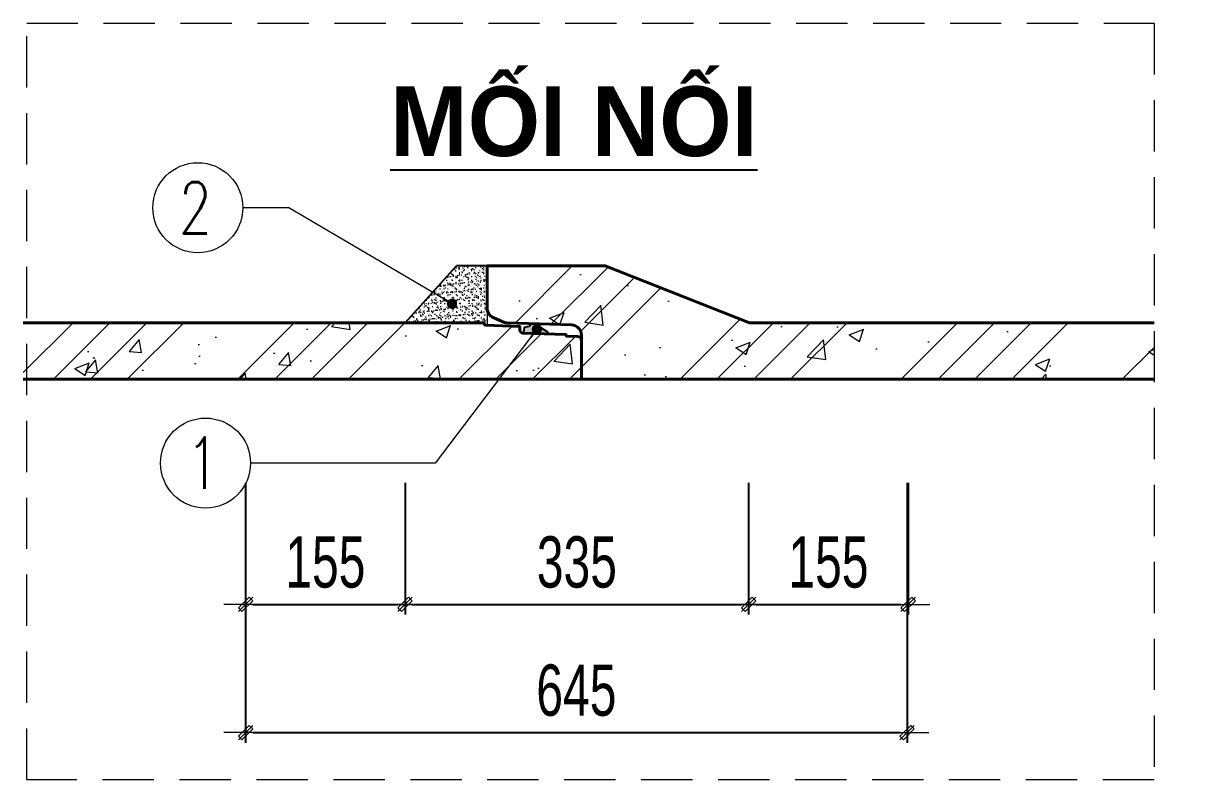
# Model space of a CAD drawing. Header units: inches. Extents: x 2792 to 53517, y -20644 to 27576.
# Drawn here: x 36361 to 37495, y 16962 to 17700 of the extents above; entities that cross this region are included whole.
import ezdxf
from ezdxf.enums import TextEntityAlignment as Align

# ---------------------------------------------------------------- set-up
doc = ezdxf.new("R2010")
doc.units = ezdxf.units.IN
doc.header["$MEASUREMENT"] = 0
doc.linetypes.add('HIDDEN', pattern=[0.375, 0.25, -0.125])
for name, color, linetype, lineweight in [('CAT1', 2, 'Continuous', 40), ('dim', 144, 'Continuous', 13), ('ISO', 153, 'Continuous', 13), ('JOINT TAM GIAC', 151, 'Continuous', 25), ('LC Dim', 8, 'Continuous', 18), ('LC Hatch', 252, 'Continuous', 9), ('LC MANH DUT', 35, 'HIDDEN', 5), ('LC Net thay', 7, 'Continuous', 25), ('LC Text2', 7, 'Continuous', 25)]:
    doc.layers.add(name, color=color, linetype=linetype, lineweight=lineweight)
doc.styles.add('HOATBIF', font='hoatbif.shx', dxfattribs={"width": 0.7})
doc.styles.add('LC 1', font='')
doc.styles.add('LC 3', font='vnsimli.shx', dxfattribs={"width": 0.75})
doc.styles.add('TXTDIM', font='', dxfattribs={"width": 0.7})
doc.styles.get('LC 1').set_extended_font_data('.VnAvantH', bold=True)
doc.styles.get('TXTDIM').set_extended_font_data('.VnArial')
doc.dimstyles.new('1-100(1-25)', dxfattribs={"dimscale": 25, "dimtxt": 2.5, "dimasz": 0.35, "dimexe": 0.5, "dimexo": 0, "dimgap": 0.8, "dimtad": 1, "dimdec": 0, "dimzin": 0, "dimdsep": 46, "dimtxsty": 'HOATBIF', "dimblk1": 'DOT', "dimblk2": 'DOT', "dimsah": 1, "dimcen": -1, "dimdle": 1, "dimclrd": 256, "dimclre": 256, "dimclrt": 4, "dimadec": 3, "dimazin": 2, "dimtfac": 0.333333, "dimtdec": 0, "dimtix": 1, "dimtmove": 2, "dimatfit": 3, "dimldrblk": 'DOT', "dimfxl": 1, "dimtvp": 0.833333, "dimtolj": 1, "dimtzin": 0, "dimarcsym": 0})
doc.dimstyles.new('DIM 20', dxfattribs={"dimscale": 20, "dimtxt": 2, "dimasz": 0.3, "dimexe": 0.5, "dimexo": 0, "dimgap": 0.5, "dimtad": 1, "dimdec": 0, "dimzin": 12, "dimdsep": 46, "dimtxsty": 'TXTDIM', "dimblk": 'SLASH', "dimcen": 1.5, "dimclrd": 144, "dimclre": 144, "dimclrt": 1, "dimadec": 0, "dimazin": 0, "dimtfac": 1, "dimtdec": 0, "dimtix": 1, "dimtmove": 0, "dimatfit": 3, "dimldrblk": 'DOT', "dimfxl": 2, "dimtolj": 1, "dimtzin": 0, "dimlwd": 9, "dimlwe": 9, "dimarcsym": 1})
pattern_1 = [(50, (25381.06, 46897.9), (145.74774, -12.75127), [15.24, -167.64]), (355, (25381.06, 46897.9), (-28.19426, 152.8453), [12.192, -134.112]), (100.451, (25393.21, 46896.84), (117.554, 140.09335), [12.952, -142.472]), (50, (25541.06, 47057.9), (145.74774, -12.75127), [15.24, -167.64]), (355, (25541.06, 47057.9), (-28.19426, 152.8453), [12.192, -134.112]), (100.451, (25553.21, 47056.84), (117.554, 140.09335), [12.952, -142.472]), (46.1842, (25381.06, 46938.54), (216.8632, -33.6339), [22.86, -251.46]), (96.6356, (25399.14, 46935.74), (189.9234, 197.9404), [19.428, -213.708]), (351.184, (25381.06, 46938.54), (189.9237, 197.9401), [18.288, -201.168]), (46.1842, (25541.06, 47098.54), (216.8632, -33.6339), [22.86, -251.46]), (96.6356, (25559.14, 47095.74), (189.9234, 197.9404), [19.428, -213.708]), (351.184, (25541.06, 47098.54), (189.9237, 197.9401), [18.288, -201.168]), (21, (25401.38, 46928.38), (121.2919, -81.8124), [15.24, -167.64]), (326, (25401.38, 46928.38), (49.4416, 147.3504), [12.192, -134.112]), (71.4514, (25411.49, 46921.57), (170.7332, 65.5383), [12.952, -142.472]), (21, (25561.38, 47088.38), (121.2919, -81.8124), [15.24, -167.64]), (326, (25561.38, 47088.38), (49.4416, 147.3504), [12.192, -134.112]), (71.4514, (25571.49, 47081.57), (170.7332, 65.5383), [12.952, -142.472]), (37.5, (25381.063, 46897.904), (2.47088, 67.64403), [0, -132.4864, 0, -136.144, 0, -134.62]), (7.5, (25381.06, 46897.904), (53.45573, 80.14446), [0, -77.6224, 0, -129.4384, 0, -51.308]), (327.5, (25335.75, 46897.904), (108.47248, -4.582995), [0, -50.8, 0, -158.496, 0, -210.312]), (317.5, (25315.43, 46897.9), (118.50335, 20.3412), [0, -66.04, 0, -105.2576, 0, -149.352]), (45, (25381.06, 46897.9), (-107.7631, 107.7631), []), (45, (25416.98, 46897.9), (-107.7631, 107.7631), []), (45, (25452.9, 46897.9), (-107.7631, 107.7631), []), (45, (25488.83, 46897.9), (-107.7631, 107.7631), [])]

# ---------------------------------------------------------------- blocks, each defined once
blk = doc.blocks.new('_Dot')
at = {"color": 0, "linetype": 'ByBlock', "lineweight": -2}
blk.add_line((-0.5, 0), (-1, 0), dxfattribs=at)
at = {"color": 0, "linetype": 'ByBlock', "const_width": 0.5}
blk.add_lwpolyline([(-0.25, 0, 1), (0.25, 0, 1)], format="xyb", close=True, dxfattribs=at)
blk = doc.blocks.new('SLASH')
at = {"layer": 'dim', "color": 16, "linetype": 'Continuous'}
for p, q in [((-1.2, 0), (1.2, 0)), ((-0.6, -0.6), (0.6, 0.6))]:
    blk.add_line(p, q, dxfattribs=at)
blk = doc.blocks.new('DOT')
at = {"layer": 'LC Dim'}
blk.add_line((-3, 0), (3, 0), dxfattribs=at)
at = {"layer": 'LC Dim', "color": 4}
blk.add_line((-1, -1), (1, 1), dxfattribs=at)
blk.add_lwpolyline([(0.5, 1), (-1, -0.5), (-0.5, -1), (1, 0.5)], close=True, dxfattribs=at)
blk = doc.blocks.new('*D214')
at = {"layer": 'Defpoints', "color": 0, "ltscale": 2, "transparency": 16777216}
for p in [(36578, 17251.9), (36733.5, 17251.9), (36733.5, 17133.4)]:
    blk.add_point(p, dxfattribs=at)
at = {"layer": 'LC Dim', "lineweight": -2, "ltscale": 2, "transparency": 16777216}
for p, q in [((36578, 17251.9), (36578, 17123.4)), ((36733.5, 17251.9), (36733.5, 17123.4)), ((36585, 17133.4), (36726.5, 17133.4))]:
    blk.add_line(p, q, dxfattribs=at)
at = {"layer": 'LC Dim', "lineweight": -2, "ltscale": 2, "transparency": 16777216, "xscale": 7, "yscale": 7, "zscale": 7, "rotation": 180}
blk.add_blockref('DOT', (36578, 17133.4), dxfattribs=at)
at = {"layer": 'LC Dim', "lineweight": -2, "ltscale": 2, "transparency": 16777216, "xscale": 7, "yscale": 7, "zscale": 7}
blk.add_blockref('DOT', (36733.5, 17133.4), dxfattribs=at)
at = {"layer": 'LC Dim', "color": 4, "ltscale": 2, "transparency": 16777216, "insert": (36655.8, 17174.4), "char_height": 50, "attachment_point": 5, "style": 'HOATBIF'}
blk.add_mtext('\\A1;155', dxfattribs=at)
blk = doc.blocks.new('*D215')
at = {"layer": 'Defpoints', "color": 0, "ltscale": 2, "transparency": 16777216}
for p in [(36733.5, 17251.9), (37068.4, 17251.9), (37068.4, 17133.4)]:
    blk.add_point(p, dxfattribs=at)
at = {"layer": 'LC Dim', "lineweight": -2, "ltscale": 2, "transparency": 16777216}
for p, q in [((36733.5, 17251.9), (36733.5, 17123.4)), ((37068.4, 17251.9), (37068.4, 17123.4)), ((36740.5, 17133.4), (37061.4, 17133.4))]:
    blk.add_line(p, q, dxfattribs=at)
at = {"layer": 'LC Dim', "lineweight": -2, "ltscale": 2, "transparency": 16777216, "xscale": 7, "yscale": 7, "zscale": 7, "rotation": 180}
blk.add_blockref('DOT', (36733.5, 17133.4), dxfattribs=at)
at = {"layer": 'LC Dim', "lineweight": -2, "ltscale": 2, "transparency": 16777216, "xscale": 7, "yscale": 7, "zscale": 7}
blk.add_blockref('DOT', (37068.4, 17133.4), dxfattribs=at)
at = {"layer": 'LC Dim', "color": 4, "ltscale": 2, "transparency": 16777216, "insert": (36901, 17174.4), "char_height": 50, "attachment_point": 5, "style": 'HOATBIF'}
blk.add_mtext('\\A1;335', dxfattribs=at)
blk = doc.blocks.new('*D216')
at = {"layer": 'Defpoints', "color": 0, "ltscale": 2, "transparency": 16777216}
for p in [(37068.4, 17251.9), (37223.9, 17251.9), (37223.9, 17133.4)]:
    blk.add_point(p, dxfattribs=at)
at = {"layer": 'LC Dim', "lineweight": -2, "ltscale": 2, "transparency": 16777216}
for p, q in [((37068.4, 17251.9), (37068.4, 17123.4)), ((37223.9, 17251.9), (37223.9, 17123.4)), ((37075.4, 17133.4), (37216.9, 17133.4))]:
    blk.add_line(p, q, dxfattribs=at)
at = {"layer": 'LC Dim', "lineweight": -2, "ltscale": 2, "transparency": 16777216, "xscale": 7, "yscale": 7, "zscale": 7, "rotation": 180}
blk.add_blockref('DOT', (37068.4, 17133.4), dxfattribs=at)
at = {"layer": 'LC Dim', "lineweight": -2, "ltscale": 2, "transparency": 16777216, "xscale": 7, "yscale": 7, "zscale": 7}
blk.add_blockref('DOT', (37223.9, 17133.4), dxfattribs=at)
at = {"layer": 'LC Dim', "color": 4, "ltscale": 2, "transparency": 16777216, "insert": (37146.2, 17174.4), "char_height": 50, "attachment_point": 5, "style": 'HOATBIF'}
blk.add_mtext('\\A1;155', dxfattribs=at)
blk = doc.blocks.new('*D217')
at = {"layer": 'Defpoints', "color": 0, "ltscale": 2, "transparency": 16777216}
for p in [(36578, 17251.9), (37222.9, 17251.9), (37222.9, 17008.4)]:
    blk.add_point(p, dxfattribs=at)
at = {"layer": 'LC Dim', "lineweight": -2, "ltscale": 2, "transparency": 16777216}
for p, q in [((36578, 17251.9), (36578, 16998.4)), ((37222.9, 17251.9), (37222.9, 16998.4)), ((36585, 17008.4), (37215.9, 17008.4))]:
    blk.add_line(p, q, dxfattribs=at)
at = {"layer": 'LC Dim', "lineweight": -2, "ltscale": 2, "transparency": 16777216, "xscale": 7, "yscale": 7, "zscale": 7, "rotation": 180}
blk.add_blockref('DOT', (36578, 17008.4), dxfattribs=at)
at = {"layer": 'LC Dim', "lineweight": -2, "ltscale": 2, "transparency": 16777216, "xscale": 7, "yscale": 7, "zscale": 7}
blk.add_blockref('DOT', (37222.9, 17008.4), dxfattribs=at)
at = {"layer": 'LC Dim', "color": 4, "ltscale": 2, "transparency": 16777216, "insert": (36900.5, 17049.4), "char_height": 50, "attachment_point": 5, "style": 'HOATBIF'}
blk.add_mtext('\\A1;645', dxfattribs=at)
blk = doc.blocks.new('TIEUDE2')
at = {"layer": 'LC Text2', "color": 7, "style": 'LC 1'}
blk.add_attdef('%%UTIªU§Ò', text='', height=3.5, dxfattribs=at).set_placement((0, 0), align=Align.BOTTOM_CENTER)
blk.add_attdef('TL', text='', height=2.2, dxfattribs=at).set_placement((0, -1.8), align=Align.TOP_CENTER)

msp = doc.modelspace()

# ---------------------------------------------------------------- hatches: boundary and pattern name
at = {"layer": 'JOINT TAM GIAC'}
h = msp.add_hatch(color=256, dxfattribs=at)
h.paths.add_polyline_path([(36872.4, 17397.2, 0.524425), (36872.8, 17398.7), (36860.3, 17406.7), (36856, 17406.9), (36856, 17406.4, -0.329988), (36854.6, 17404.6), (36854, 17404.4), (36849.9, 17403.4), (36854, 17397.8)])
h.paths.add_polyline_path([(36849.9, 17403.4), (36849.5, 17403.3), (36849.1, 17398.7, 0.429124), (36849.8, 17397.9), (36854, 17397.8)])
h = msp.add_hatch(color=256, dxfattribs=at)
h.paths.add_polyline_path([(36872.4, 17397.2, 0.524425), (36872.8, 17398.7), (36860.3, 17406.7), (36856, 17406.9), (36856, 17406.4, -0.329988), (36854.6, 17404.6), (36854, 17404.4), (36849.9, 17403.4), (36854, 17397.8)])
h.paths.add_polyline_path([(36849.9, 17403.4), (36849.5, 17403.3), (36849.1, 17398.7, 0.429124), (36849.8, 17397.9), (36854, 17397.8)])
at = {"layer": 'LC Hatch', "ltscale": 200}
h = msp.add_hatch(dxfattribs=at)
h.set_pattern_fill('AR-SAND', color=256, scale=3)
h.set_pattern_definition([(37.5, (21988.6085, 46583.679), (-0.1889801, 5.7804713), [0, -4.56, 0, -5.1, 0, -4.875]), (7.5, (21988.6085, 46583.679), (5.3093301, 8.4664382), [0, -2.46, 0, -4.11, 0, -1.575]), (327.5, (21984.9185, 46583.679), (9.3424256, 0.01697716), [0, -1.5, 0, -5.4, 0, -7.05]), (317.5, (21984.9185, 46583.679), (9.0183798, 2.6330267), [0, -0.75, 0, -3.54, 0, -4.05])])
h.paths.add_polyline_path([(36813.5, 17463.4), (36783.5, 17463.4), (36733.5, 17407.9), (36810.5, 17407.9), (36810.5, 17407.5, 0.404875), (36812.4, 17405.5), (36813.5, 17405.4), (36813.5, 17422.2)])
h = msp.add_hatch(dxfattribs=at)
h.set_pattern_fill('BT-DA1X2', color=256, scale=0.8, style=0, pattern_type=2)
h.set_pattern_definition(pattern_1)
edge = h.paths.add_edge_path()
edge.add_arc((39389.8, 17395.7), 0.75, 270.7593, 360)
edge.add_line((39390.5, 17395.7), (39390.5, 17395))
edge.add_line((39390.5, 17395), (39389.8, 17395))
edge = h.paths.add_edge_path()
edge.add_line((37463.7, 17352.9), (37463.7, 17407.9))
edge.add_line((37463.7, 17407.9), (37069.4, 17407.9))
edge.add_line((37069.4, 17407.9), (36928.5, 17463.4))
edge.add_line((36928.5, 17463.4), (36813.5, 17463.4))
edge.add_line((36813.5, 17463.4), (36813.5, 17422.2))
edge.add_arc((36823.5, 17422.2), 10, 180, 245)
edge.add_line((36819.3, 17413.1), (36828.7, 17408.8))
edge.add_arc((36832.9, 17417.8), 10, 245, 268.1665)
edge.add_line((36832.6, 17407.8), (36895.8, 17405.8))
edge.add_arc((36895.5, 17395.8), 10, 0, 88.1665, ccw=False)
edge.add_line((36905.5, 17395.8), (36905.5, 17352.9))
edge.add_line((36905.5, 17352.9), (37463.7, 17352.9))
edge = h.paths.add_edge_path()
edge.add_arc((39348.5, 17400.8), 3, 120.8858, 142.4942)
edge.add_arc((39345.8, 17403.8), 1.22, 284.1858, 339.1942)
h = msp.add_hatch(dxfattribs=at)
h.set_pattern_fill('BT-DA1X2', color=256, scale=0.8, style=0, pattern_type=2)
h.set_pattern_definition(pattern_1)
edge = h.paths.add_edge_path()
edge.add_line((36361.4, 17407.9), (36361.4, 17352.9))
edge.add_line((36361.4, 17352.9), (36905.5, 17352.9))
edge.add_line((36905.5, 17352.9), (36905.5, 17390.6))
edge.add_arc((36901.5, 17390.6), 4, 0, 88.1672)
edge.add_line((36901.6, 17394.6), (36890.5, 17395))
edge.add_line((36890.5, 17395), (36890.5, 17395.7))
edge.add_arc((36889.8, 17395.7), 0.75, 0, 88.1672)
edge.add_line((36889.8, 17396.5), (36848.4, 17397.8))
edge.add_arc((36848.5, 17400.8), 3, 142.4942, 268.1672, ccw=False)
edge.add_arc((36845.8, 17403.8), 1.22, 284.1858, 509.3607)
edge.add_line((36844.8, 17404.4), (36812.4, 17405.5))
edge.add_arc((36812.5, 17407.5), 2, 180, 268.1672, ccw=False)
edge.add_line((36810.5, 17407.5), (36810.5, 17407.9))
edge.add_line((36810.5, 17407.9), (36361.4, 17407.9))

# ---------------------------------------------------------------- linework, layer by layer
at = {"layer": 'CAT1', "elevation": 0}
for points in [[(37463.7, 17407.9), (37069.4, 17407.9), (36928.5, 17463.4), (36905.5, 17463.4), (36830.5, 17463.4), (36813.5, 17463.4), (36813.5, 17422.2, 0.291473), (36819.3, 17413.1), (36828.7, 17408.8, 0.101429), (36832.6, 17407.8), (36895.8, 17405.8, -0.404872), (36905.5, 17395.8), (36905.5, 17352.9), (37463.7, 17352.9)], [(36361.4, 17352.9), (36905.5, 17352.9), (36905.5, 17390.6, 0.404875), (36901.6, 17394.6), (36891.2, 17394.9, -0.404875), (36890.5, 17395.7), (36890.5, 17395.7, 0.404875), (36889.8, 17396.5), (36848.4, 17397.8, -0.404875), (36845.5, 17400.8), (36845.5, 17403.7, 0.404875), (36844.8, 17404.4), (36812.4, 17405.5, -0.404875), (36810.5, 17407.5), (36810.5, 17407.9), (36361.4, 17407.9)]]:
    msp.add_lwpolyline(points, format="xyb", dxfattribs=at)
at = {"layer": 'ISO'}
msp.add_line((36813.5, 17422.2, 0), (36813.5, 17405.4, 0), dxfattribs=at)
msp.add_line((36813.5, 17422.2, 0), (36813.5, 17405.4, 0), dxfattribs=at)
at = {"layer": 'JOINT TAM GIAC', "elevation": 0}
msp.add_lwpolyline([(36856, 17406.9), (36856, 17406.4, -0.329988), (36854.6, 17404.6), (36854, 17404.4), (36849.5, 17403.3), (36849.1, 17398.7, 0.429124), (36849.8, 17397.9), (36850.6, 17397.9), (36850.9, 17397.8), (36851, 17397.7), (36851.2, 17397.7), (36851.3, 17397.8), (36851.4, 17397.9), (36852.6, 17397.9), (36852.7, 17397.8), (36852.7, 17397.8), (36852.8, 17397.7), (36852.8, 17397.7), (36852.9, 17397.7), (36852.9, 17397.7), (36852.9, 17397.7), (36852.9, 17397.7), (36853, 17397.7), (36853, 17397.7), (36853, 17397.7), (36853, 17397.7), (36853, 17397.7), (36853.1, 17397.7), (36853.1, 17397.7), (36853.1, 17397.7), (36853.1, 17397.7), (36853.1, 17397.7), (36853.2, 17397.7), (36853.2, 17397.7), (36853.2, 17397.8), (36853.2, 17397.8), (36853.3, 17397.8), (36853.3, 17397.8), (36854.5, 17397.8), (36854.6, 17397.7), (36854.6, 17397.7), (36854.7, 17397.7), (36854.7, 17397.6), (36854.8, 17397.6), (36854.8, 17397.6), (36854.8, 17397.6), (36854.9, 17397.6), (36854.9, 17397.6), (36854.9, 17397.6), (36854.9, 17397.6), (36854.9, 17397.6), (36855, 17397.6), (36855, 17397.6), (36855, 17397.6), (36855, 17397.6), (36855, 17397.6), (36855.1, 17397.6), (36855.1, 17397.6), (36855.1, 17397.7), (36855.1, 17397.7), (36855.2, 17397.7), (36855.2, 17397.7), (36855.2, 17397.8), (36856.4, 17397.7), (36856.7, 17397.6), (36856.8, 17397.5), (36856.9, 17397.5), (36857.1, 17397.6), (36857.2, 17397.7), (36858.4, 17397.7), (36858.6, 17397.5), (36858.7, 17397.5), (36858.9, 17397.5), (36859, 17397.5), (36859.1, 17397.6), (36860.3, 17397.6), (36860.5, 17397.4), (36860.7, 17397.4), (36860.8, 17397.4), (36860.9, 17397.5), (36861, 17397.6), (36862.2, 17397.5), (36862.4, 17397.4), (36862.6, 17397.3), (36862.7, 17397.3), (36862.9, 17397.4), (36863, 17397.5), (36864.1, 17397.4), (36864.4, 17397.3), (36864.5, 17397.3), (36864.7, 17397.3), (36864.8, 17397.3), (36864.9, 17397.4), (36866.1, 17397.4), (36866.3, 17397.2), (36866.5, 17397.2), (36866.6, 17397.2), (36866.7, 17397.3), (36866.8, 17397.4), (36868, 17397.3), (36868.2, 17397.2), (36868.4, 17397.1), (36868.5, 17397.1), (36868.6, 17397.2), (36868.7, 17397.3), (36872.1, 17397.2, 0.649989), (36872.8, 17398.7), (36860.3, 17406.7)], format="xyb", dxfattribs=at)
msp.add_lwpolyline([(36856, 17406.9), (36856, 17406.4, -0.329988), (36854.6, 17404.6), (36854, 17404.4), (36849.5, 17403.3), (36849.1, 17398.7, 0.429124), (36849.8, 17397.9), (36850.6, 17397.9), (36850.9, 17397.8), (36851, 17397.7), (36851.2, 17397.7), (36851.3, 17397.8), (36851.4, 17397.9), (36852.6, 17397.9), (36852.7, 17397.8), (36852.7, 17397.8), (36852.8, 17397.7), (36852.8, 17397.7), (36852.9, 17397.7), (36852.9, 17397.7), (36852.9, 17397.7), (36852.9, 17397.7), (36853, 17397.7), (36853, 17397.7), (36853, 17397.7), (36853, 17397.7), (36853, 17397.7), (36853.1, 17397.7), (36853.1, 17397.7), (36853.1, 17397.7), (36853.1, 17397.7), (36853.1, 17397.7), (36853.2, 17397.7), (36853.2, 17397.7), (36853.2, 17397.8), (36853.2, 17397.8), (36853.3, 17397.8), (36853.3, 17397.8), (36854.5, 17397.8), (36854.6, 17397.7), (36854.6, 17397.7), (36854.7, 17397.7), (36854.7, 17397.6), (36854.8, 17397.6), (36854.8, 17397.6), (36854.8, 17397.6), (36854.9, 17397.6), (36854.9, 17397.6), (36854.9, 17397.6), (36854.9, 17397.6), (36854.9, 17397.6), (36855, 17397.6), (36855, 17397.6), (36855, 17397.6), (36855, 17397.6), (36855, 17397.6), (36855.1, 17397.6), (36855.1, 17397.6), (36855.1, 17397.7), (36855.1, 17397.7), (36855.2, 17397.7), (36855.2, 17397.7), (36855.2, 17397.8), (36856.4, 17397.7), (36856.7, 17397.6), (36856.8, 17397.5), (36856.9, 17397.5), (36857.1, 17397.6), (36857.2, 17397.7), (36858.4, 17397.7), (36858.6, 17397.5), (36858.7, 17397.5), (36858.9, 17397.5), (36859, 17397.5), (36859.1, 17397.6), (36860.3, 17397.6), (36860.5, 17397.4), (36860.7, 17397.4), (36860.8, 17397.4), (36860.9, 17397.5), (36861, 17397.6), (36862.2, 17397.5), (36862.4, 17397.4), (36862.6, 17397.3), (36862.7, 17397.3), (36862.9, 17397.4), (36863, 17397.5), (36864.1, 17397.4), (36864.4, 17397.3), (36864.5, 17397.3), (36864.7, 17397.3), (36864.8, 17397.3), (36864.9, 17397.4), (36866.1, 17397.4), (36866.3, 17397.2), (36866.5, 17397.2), (36866.6, 17397.2), (36866.7, 17397.3), (36866.8, 17397.4), (36868, 17397.3), (36868.2, 17397.2), (36868.4, 17397.1), (36868.5, 17397.1), (36868.6, 17397.2), (36868.7, 17397.3), (36872.1, 17397.2, 0.649989), (36872.8, 17398.7), (36860.3, 17406.7)], format="xyb", dxfattribs=at)
at = {"layer": 'LC Dim'}
for centre in [(36531.5, 17520.1, 0), (36539, 17271.1, 0)]:
    msp.add_circle(centre, 43.9, dxfattribs=at)
at = {"layer": 'LC MANH DUT', "linetype": 'HIDDEN', "ltscale": 200, "elevation": 0}
msp.add_lwpolyline([(36364.7, 17699.9), (37463.7, 17699.9), (37463.7, 16962.4), (36364.7, 16962.4)], close=True, dxfattribs=at)
at = {"layer": 'LC Net thay'}
for p in [(36733.5, 17407.9, 0), (36813.5, 17463.4, 0)]:
    msp.add_line(p, (36783.5, 17463.4, 0), dxfattribs=at)

# ---------------------------------------------------------------- block references
at = {"layer": 'LC Text2'}
ref = msp.add_blockref('TIEUDE2', (36898, 17550.1, 0), dxfattribs=dict(at, xscale=20.00000000004511, yscale=20.00000000004511, zscale=20.00000000004511))
ref.add_attrib('%%UTIªU§Ò', '%%Umèi nèi', dxfattribs={"color": 7, "height": 67.92, "style": 'LC 1'}).set_placement((36898, 17550.1, 0), align=Align.BOTTOM_CENTER)

# ---------------------------------------------------------------- texts
at = {"layer": 'LC Text2', "ltscale": 100, "style": 'LC 3', "width": 0.75}
for s, p in [('2', (36529, 17520.1, 0)), ('1', (36536.5, 17271.1, 0))]:
    msp.add_text(s, height=50.1, dxfattribs=at).set_placement(p, align=Align.MIDDLE_CENTER)

# ---------------------------------------------------------------- dimensions: what is measured, and where the dimension line sits
at = {"layer": 'LC Dim', "ltscale": 2}
for base, p1, p2, picture, middle in [((36733.5087652, 17133.410316, 0.0001173), (36578.0087652, 17251.910316, 0.0001173), (36733.5087652, 17251.910316, 0.0001173), '*D214', (36655.7587652, 17174.410316, 0.0001173)), ((37222.9, 17008.4, 0), (36578, 17251.9, 0), (37222.9, 17251.9, 0), '*D217', (36900.5, 17049.4, 0)), ((37068.4, 17133.4, 0), (36733.5, 17251.9, 0), (37068.4, 17251.9, 0), '*D215', (36901, 17174.4, 0)), ((37223.9037234, 17133.410316, 0.0001173), (37068.4037234, 17251.910316, 0.0001173), (37223.9037234, 17251.910316, 0.0001173), '*D216', (37146.1537234, 17174.410316, 0.0001173))]:
    dim = msp.add_linear_dim(base=base, p1=p1, p2=p2, dimstyle='1-100(1-25)', override={"dimscale": 20}, dxfattribs=at)
    dim.commit()
    dim.dimension.update_dxf_attribs({"geometry": picture, "text_midpoint": middle})

# ---------------------------------------------------------------- leaders
at = {"layer": 'LC Hatch'}
for points in [[(36779.3, 17426.4, 0), (36620.3, 17520.1, 0), (36575.3, 17520.1, 0)], [(36862, 17401.6, 0), (36762.9, 17271.1, 0), (36582.8, 17271.1, 0)]]:
    msp.add_leader(points, dimstyle='DIM 20', override={"dimasz": 0.5, "dimtad": 0}, dxfattribs=at)

doc.saveas('drawing.dxf')
